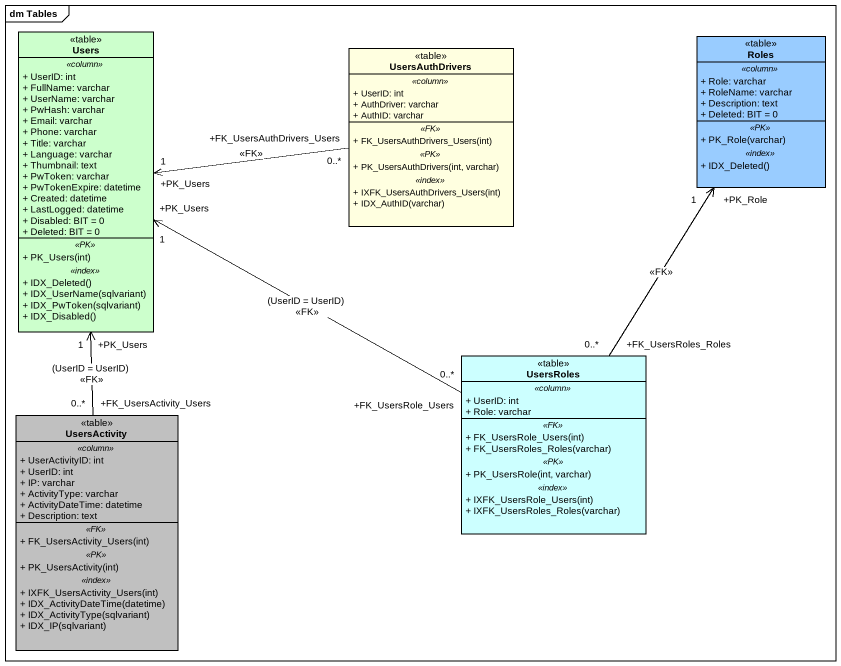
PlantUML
@startuml
mainframe dm Tables
hide circle
hide empty members
skinparam classAttributeIconSize 0
class Users <<table>> #CCFFCC {
  .. <<column>> ..
  + UserID: int
  + FullName: varchar
  + UserName: varchar
  + PwHash: varchar
  + Email: varchar
  + Phone: varchar
  + Title: varchar
  + Language: varchar
  + Thumbnail: text
  + PwToken: varchar
  + PwTokenExpire: datetime
  + Created: datetime
  + LastLogged: datetime
  + Disabled: BIT = 0
  + Deleted: BIT = 0
  .. <<PK>> ..
  + PK_Users(int)
  .. <<index>> ..
  + IDX_Deleted()
  + IDX_UserName(sqlvariant)
  + IDX_PwToken(sqlvariant)
  + IDX_Disabled()
}
class UsersAuthDrivers <<table>> #FFFFE0 {
  .. <<column>> ..
  + UserID: int
  + AuthDriver: varchar
  + AuthID: varchar
  .. <<FK>> ..
  + FK_UsersAuthDrivers_Users(int)
  .. <<PK>> ..
  + PK_UsersAuthDrivers(int, varchar)
  .. <<index>> ..
  + IXFK_UsersAuthDrivers_Users(int)
  + IDX_AuthID(varchar)
}
class Roles <<table>> #99CCFF {
  .. <<column>> ..
  + Role: varchar
  + RoleName: varchar
  + Description: text
  + Deleted: BIT = 0
  .. <<PK>> ..
  + PK_Role(varchar)
  .. <<index>> ..
  + IDX_Deleted()
}
class UsersRoles <<table>> #CCFFFF {
  .. <<column>> ..
  + UserID: int
  + Role: varchar
  .. <<FK>> ..
  + FK_UsersRole_Users(int)
  + FK_UsersRoles_Roles(varchar)
  .. <<PK>> ..
  + PK_UsersRole(int, varchar)
  .. <<index>> ..
  + IXFK_UsersRole_Users(int)
  + IXFK_UsersRoles_Roles(varchar)
}
class UsersActivity <<table>> #C0C0C0 {
  .. <<column>> ..
  + UserActivityID: int
  + UserID: int
  + IP: varchar
  + ActivityType: varchar
  + ActivityDateTime: datetime
  + Description: text
  .. <<FK>> ..
  + FK_UsersActivity_Users(int)
  .. <<PK>> ..
  + PK_UsersActivity(int)
  .. <<index>> ..
  + IXFK_UsersActivity_Users(int)
  + IDX_ActivityDateTime(datetime)
  + IDX_ActivityType(sqlvariant)
  + IDX_IP(sqlvariant)
}
UsersAuthDrivers "+FK_UsersAuthDrivers_Users\n0..*" -left-> "+PK_Users\n1" Users : <<FK>>
UsersRoles "+FK_UsersRole_Users\n0..*" -left-> "+PK_Users\n1" Users : (UserID = UserID)\n<<FK>>
UsersRoles "+FK_UsersRoles_Roles\n0..*" -up-> "+PK_Role\n1" Roles : <<FK>>
UsersActivity "+FK_UsersActivity_Users\n0..*" -up-> "+PK_Users\n1" Users : (UserID = UserID)\n<<FK>>
@enduml
